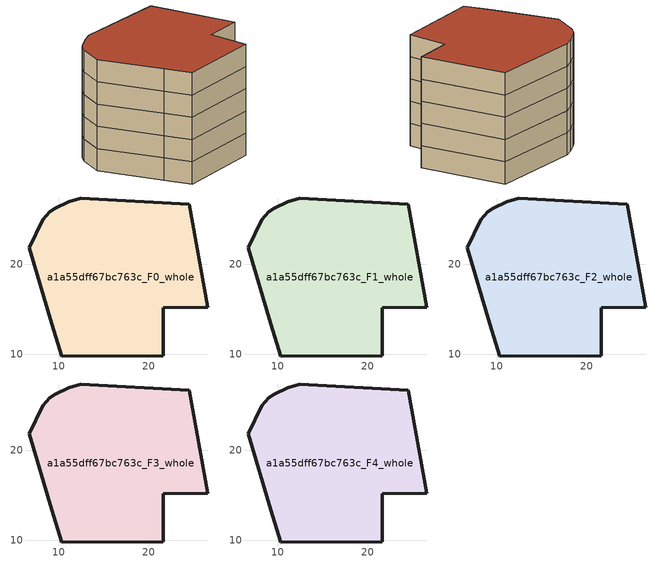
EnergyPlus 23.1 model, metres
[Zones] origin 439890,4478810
a1a55dff67bc763c_F0_whole
 floor ground (EU_floor_Construction): 24.52,26.65 26.55,15.2 21.6,15.14 21.61,9.85 10.32,9.8 9.25,13.39 6.74,21.84 8.21,24.91 8.99,25.81 9.63,26.21 11.14,26.92 12.47,27.34 z0
 wall outside (EU_wall_Construction): 10.32,9.8 21.61,9.85 21.6,15.14 26.55,15.2 24.52,26.65 12.47,27.34 11.14,26.92 9.63,26.21 8.99,25.81 8.21,24.91 6.74,21.84 9.25,13.39 10.32,9.8 z0:3
a1a55dff67bc763c_F1_whole
 floor to a1a55dff67bc763c_F0_whole (EU_floor_Construction): 24.52,26.65 26.55,15.2 21.6,15.14 21.61,9.85 10.32,9.8 9.25,13.39 6.74,21.84 8.21,24.91 8.99,25.81 9.63,26.21 11.14,26.92 12.47,27.34 z3
 wall outside (EU_wall_Construction): 10.32,9.8 21.61,9.85 21.6,15.14 26.55,15.2 24.52,26.65 12.47,27.34 11.14,26.92 9.63,26.21 8.99,25.81 8.21,24.91 6.74,21.84 9.25,13.39 10.32,9.8 z3:6
a1a55dff67bc763c_F2_whole
 floor to a1a55dff67bc763c_F1_whole (EU_floor_Construction): 24.52,26.65 26.55,15.2 21.6,15.14 21.61,9.85 10.32,9.8 9.25,13.39 6.74,21.84 8.21,24.91 8.99,25.81 9.63,26.21 11.14,26.92 12.47,27.34 z6
 wall outside (EU_wall_Construction): 10.32,9.8 21.61,9.85 21.6,15.14 26.55,15.2 24.52,26.65 12.47,27.34 11.14,26.92 9.63,26.21 8.99,25.81 8.21,24.91 6.74,21.84 9.25,13.39 10.32,9.8 z6:9
a1a55dff67bc763c_F3_whole
 floor to a1a55dff67bc763c_F2_whole (EU_floor_Construction): 24.52,26.65 26.55,15.2 21.6,15.14 21.61,9.85 10.32,9.8 9.25,13.39 6.74,21.84 8.21,24.91 8.99,25.81 9.63,26.21 11.14,26.92 12.47,27.34 z9
 wall outside (EU_wall_Construction): 10.32,9.8 21.61,9.85 21.6,15.14 26.55,15.2 24.52,26.65 12.47,27.34 11.14,26.92 9.63,26.21 8.99,25.81 8.21,24.91 6.74,21.84 9.25,13.39 10.32,9.8 z9:12
a1a55dff67bc763c_F4_whole
 floor to a1a55dff67bc763c_F3_whole (EU_floor_Construction): 24.52,26.65 26.55,15.2 21.6,15.14 21.61,9.85 10.32,9.8 9.25,13.39 6.74,21.84 8.21,24.91 8.99,25.81 9.63,26.21 11.14,26.92 12.47,27.34 z12
 wall outside (EU_wall_Construction): 10.32,9.8 21.61,9.85 21.6,15.14 26.55,15.2 24.52,26.65 12.47,27.34 11.14,26.92 9.63,26.21 8.99,25.81 8.21,24.91 6.74,21.84 9.25,13.39 10.32,9.8 z12:15
 roof outside (EU_roof_Construction): 21.61,9.85 21.6,15.14 26.55,15.2 24.52,26.65 12.47,27.34 11.14,26.92 9.63,26.21 8.99,25.81 8.21,24.91 6.74,21.84 9.25,13.39 10.32,9.8 z15
[Building]
EU S2 Campaign: North Axis=0; Terrain=City; Solar Distribution=FullExterior
[Site:Location]
Madrid: Latitude=40.5; Longitude=-3.5; Time Zone=1; Elevation=609
[SizingPeriod:WeatherFileDays]
AnnualSizingPeriod: Begin Month=1; Begin Day of Month=1; End Month=12; End Day of Month=31; Day of Week for Start Day=Monday; Use Weather File Daylight Saving Period=No; Use Weather File Rain and Snow Indicators=No
[MATERIAL]
EU_InternalMass_Material: Roughness=MediumRough; Thickness=0.1; Conductivity=1; Density=1800; Specific Heat=900; Thermal Absorptance=0.9; Solar Absorptance=0.7; Visible Absorptance=0.7
[MATERIAL:NOMASS] Roughness=MediumRough; Thermal Absorptance=0.9; Solar Absorptance=0.7; Visible Absorptance=0.7
Name | Thermal Resistance
EU_wall_NoMass | 1.60022
EU_roof_NoMass | 1.57597
EU_floor_NoMass | 0.470652
[CONSTRUCTION]
EU_wall_Construction: EU_wall_NoMass
EU_roof_Construction: EU_roof_NoMass
EU_floor_Construction: EU_floor_NoMass
EU_InternalMass_Construction: EU_InternalMass_Material
[ZONE] Type=1; Multiplier=1; Ceiling Height=autocalculate; Floor Area=autocalculate; Part of Total Floor Area=Yes
Name | Volume
a1a55dff67bc763c_F0_whole | 816.739
a1a55dff67bc763c_F1_whole; a1a55dff67bc763c_F2_whole; a1a55dff67bc763c_F3_whole; a1a55dff67bc763c_F4_whole | 816.74
[INTERNALMASS] Construction=EU_InternalMass_Construction; Surface Area=272.247
Name | Zone or ZoneList
a1a55dff67bc763c_F0_whole_EU_InternalMass | a1a55dff67bc763c_F0_whole
a1a55dff67bc763c_F1_whole_EU_InternalMass | a1a55dff67bc763c_F1_whole
a1a55dff67bc763c_F2_whole_EU_InternalMass | a1a55dff67bc763c_F2_whole
a1a55dff67bc763c_F3_whole_EU_InternalMass | a1a55dff67bc763c_F3_whole
a1a55dff67bc763c_F4_whole_EU_InternalMass | a1a55dff67bc763c_F4_whole
[OTHEREQUIPMENT] Fuel Type=Electricity; Design Level Calculation Method=Watts/Area; Power per Zone Floor Area=1; Fraction Latent=0; Fraction Radiant=0; Fraction Lost=0; Carbon Dioxide Generation Rate=0; EndUse Subcategory=EU_Step8_InternalGains
Name | Zone or ZoneList or Space or SpaceList | Schedule
EU_Step8_InternalGain_a1a55dff67bc763c_F0_whole_f000 | a1a55dff67bc763c_F0_whole | EU_Step8_GainSchedule_a1a55dff67bc763c_F0_whole_f000
EU_Step8_InternalGain_a1a55dff67bc763c_F1_whole_f000 | a1a55dff67bc763c_F1_whole | EU_Step8_GainSchedule_a1a55dff67bc763c_F1_whole_f000
EU_Step8_InternalGain_a1a55dff67bc763c_F2_whole_f000 | a1a55dff67bc763c_F2_whole | EU_Step8_GainSchedule_a1a55dff67bc763c_F2_whole_f000
EU_Step8_InternalGain_a1a55dff67bc763c_F3_whole_f000 | a1a55dff67bc763c_F3_whole | EU_Step8_GainSchedule_a1a55dff67bc763c_F3_whole_f000
EU_Step8_InternalGain_a1a55dff67bc763c_F4_whole_f000 | a1a55dff67bc763c_F4_whole | EU_Step8_GainSchedule_a1a55dff67bc763c_F4_whole_f000
[ZONEVENTILATION:DESIGNFLOWRATE] Schedule=EU_AlwaysOn; Design Flow Rate Calculation Method=AirChanges/Hour; Air Changes per Hour=0.480704; Ventilation Type=Natural; Fan Pressure Rise=0; Fan Total Efficiency=1; Constant Term Coefficient=1; Temperature Term Coefficient=0; Velocity Term Coefficient=0; Velocity Squared Term Coefficient=0; Minimum Indoor Temperature=-100; Maximum Indoor Temperature=100; Delta Temperature=-100; Minimum Outdoor Temperature=-100; Maximum Outdoor Temperature=100; Maximum Wind Speed=40
Name | Zone or ZoneList or Space or SpaceList
EU_ConstantAir_a1a55dff67bc763c_F0_whole | a1a55dff67bc763c_F0_whole
EU_ConstantAir_a1a55dff67bc763c_F1_whole | a1a55dff67bc763c_F1_whole
EU_ConstantAir_a1a55dff67bc763c_F2_whole | a1a55dff67bc763c_F2_whole
EU_ConstantAir_a1a55dff67bc763c_F3_whole | a1a55dff67bc763c_F3_whole
EU_ConstantAir_a1a55dff67bc763c_F4_whole | a1a55dff67bc763c_F4_whole
[HVACTEMPLATE:THERMOSTAT] Constant Heating Setpoint=20; Constant Cooling Setpoint=50
EU_HeatOnly_a1a55dff67bc763c_F0_whole; EU_HeatOnly_a1a55dff67bc763c_F1_whole; EU_HeatOnly_a1a55dff67bc763c_F2_whole; EU_HeatOnly_a1a55dff67bc763c_F3_whole; EU_HeatOnly_a1a55dff67bc763c_F4_whole
[HVACTEMPLATE:ZONE:IDEALLOADSAIRSYSTEM] System Availability Schedule=EU_AlwaysOn; Maximum Heating Supply Air Temperature=50; Minimum Cooling Supply Air Temperature=13; Maximum Heating Supply Air Humidity Ratio=0.0156; Minimum Cooling Supply Air Humidity Ratio=0.0077; Heating Limit=NoLimit; Cooling Limit=NoLimit; Heating Availability Schedule=EU_AlwaysOn; Cooling Availability Schedule=EU_CoolingOff; Dehumidification Control Type=ConstantSensibleHeatRatio; Cooling Sensible Heat Ratio=0.7; Dehumidification Setpoint=60; Humidification Control Type=None; Humidification Setpoint=30; Outdoor Air Method=None; Outdoor Air Flow Rate per Person=0.00944; Outdoor Air Flow Rate per Zone Floor Area=0; Outdoor Air Flow Rate per Zone=0; Demand Controlled Ventilation Type=None; Outdoor Air Economizer Type=NoEconomizer; Heat Recovery Type=None; Sensible Heat Recovery Effectiveness=0.7; Latent Heat Recovery Effectiveness=0.65
Name | Template Thermostat
a1a55dff67bc763c_F0_whole | EU_HeatOnly_a1a55dff67bc763c_F0_whole
a1a55dff67bc763c_F1_whole | EU_HeatOnly_a1a55dff67bc763c_F1_whole
a1a55dff67bc763c_F2_whole | EU_HeatOnly_a1a55dff67bc763c_F2_whole
a1a55dff67bc763c_F3_whole | EU_HeatOnly_a1a55dff67bc763c_F3_whole
a1a55dff67bc763c_F4_whole | EU_HeatOnly_a1a55dff67bc763c_F4_whole
[SIZING:ZONE] Zone Cooling Design Supply Air Temperature Input Method=SupplyAirTemperature; Zone Cooling Design Supply Air Temperature=13; Zone Heating Design Supply Air Temperature Input Method=SupplyAirTemperature; Zone Heating Design Supply Air Temperature=50; Zone Cooling Design Supply Air Humidity Ratio=0.008; Zone Heating Design Supply Air Humidity Ratio=0.008; Cooling Design Air Flow Method=DesignDay; Cooling Design Air Flow Rate=0; Cooling Minimum Air Flow per Zone Floor Area=0.000762; Cooling Minimum Air Flow=0; Cooling Minimum Air Flow Fraction=0.2; Heating Design Air Flow Method=DesignDay; Heating Design Air Flow Rate=0; Heating Maximum Air Flow per Zone Floor Area=0.002032; Heating Maximum Air Flow=0.141576; Heating Maximum Air Flow Fraction=0.3; Account for Dedicated Outdoor Air System=No; Dedicated Outdoor Air System Control Strategy=NeutralSupplyAir; Dedicated Outdoor Air Low Setpoint Temperature for Design=autosize; Dedicated Outdoor Air High Setpoint Temperature for Design=autosize; Zone Load Sizing Method=Sensible Load Only No Latent Load; Zone Latent Cooling Design Supply Air Humidity Ratio Input Method=HumidityRatioDifference; Zone Cooling Design Supply Air Humidity Ratio Difference=0.005; Zone Latent Heating Design Supply Air Humidity Ratio Input Method=HumidityRatioDifference; Zone Humidification Design Supply Air Humidity Ratio Difference=0.005
a1a55dff67bc763c_F0_whole; a1a55dff67bc763c_F1_whole; a1a55dff67bc763c_F2_whole; a1a55dff67bc763c_F3_whole; a1a55dff67bc763c_F4_whole
[SCHEDULE:CONSTANT]
Name | Hourly Value
EU_AlwaysOn | 1
EU_CoolingOff | 0
[SCHEDULE:FILE] Column Number=1; Rows to Skip at Top=0; Number of Hours of Data=8760; Column Separator=Comma; Interpolate to Timestep=No; Minutes per Item=60; Adjust Schedule for Daylight Savings=Yes
Name | File
EU_Step8_GainSchedule_a1a55dff67bc763c_F0_whole_f000 | C:\Users\o_iseri\Desktop\OpenUBEM\openubem\outputs\eu_evidence\EU-11\ES-MAD-BERRUGUETE\idfs\a1a55dff67bc763c\a1a55dff67bc763c_F0_whole_f000_gain.csv
EU_Step8_GainSchedule_a1a55dff67bc763c_F1_whole_f000 | C:\Users\o_iseri\Desktop\OpenUBEM\openubem\outputs\eu_evidence\EU-11\ES-MAD-BERRUGUETE\idfs\a1a55dff67bc763c\a1a55dff67bc763c_F1_whole_f000_gain.csv
EU_Step8_GainSchedule_a1a55dff67bc763c_F2_whole_f000 | C:\Users\o_iseri\Desktop\OpenUBEM\openubem\outputs\eu_evidence\EU-11\ES-MAD-BERRUGUETE\idfs\a1a55dff67bc763c\a1a55dff67bc763c_F2_whole_f000_gain.csv
EU_Step8_GainSchedule_a1a55dff67bc763c_F3_whole_f000 | C:\Users\o_iseri\Desktop\OpenUBEM\openubem\outputs\eu_evidence\EU-11\ES-MAD-BERRUGUETE\idfs\a1a55dff67bc763c\a1a55dff67bc763c_F3_whole_f000_gain.csv
EU_Step8_GainSchedule_a1a55dff67bc763c_F4_whole_f000 | C:\Users\o_iseri\Desktop\OpenUBEM\openubem\outputs\eu_evidence\EU-11\ES-MAD-BERRUGUETE\idfs\a1a55dff67bc763c\a1a55dff67bc763c_F4_whole_f000_gain.csv
